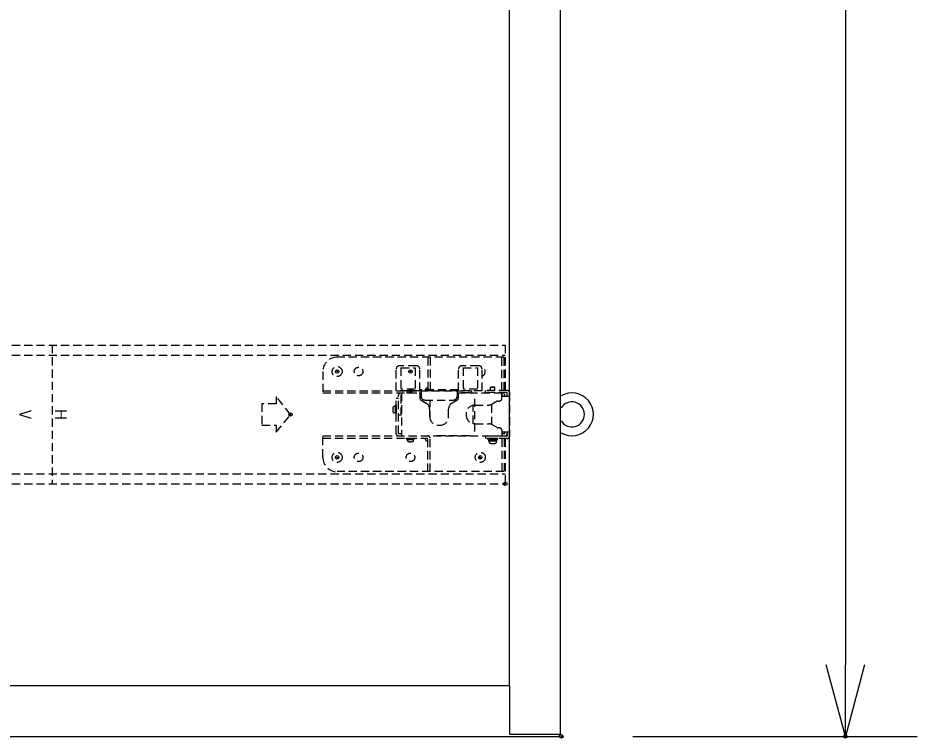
# Model space of a CAD drawing. Units: millimetres, scale not verified. Extents: x -63 to 64, y -57 to 57.
# Drawn here: x -21.5 to 3.62, y -15.03 to 5.11 of the extents above; entities that cross this region are included whole.
import ezdxf
from ezdxf.enums import TextEntityAlignment as Align

# ---------------------------------------------------------------- set-up
doc = ezdxf.new("R2010")
doc.units = ezdxf.units.MM
doc.header["$LTSCALE"] = 0.190236
doc.header["$PDMODE"] = 32
doc.header["$PDSIZE"] = 0.0951
doc.linetypes.add('DASHED1', pattern=[1.8, 1.2, -0.6])
for name, color, linetype in [('0-2_SUNPO', 3, 'Continuous'), ('0-3_GAIKEI', 1, 'Continuous'), ('0-4_WAKU', 1, 'Continuous')]:
    doc.layers.add(name, color=color, linetype=linetype)
doc.styles.add('ＭＳ ゴシック', font='')
doc.styles.get('ＭＳ ゴシック').set_extended_font_data('MS Gothic')

# ---------------------------------------------------------------- blocks, each defined once
blk = doc.blocks.new('_OPEN30')
at = {"layer": '0-3_GAIKEI', "color": 7}
blk.add_line((0, 0), (-1, 0), dxfattribs=at)
blk.add_lwpolyline([(-1, 0.26795), (0, 0), (-1, -0.26795)], dxfattribs=at)

msp = doc.modelspace()

# ---------------------------------------------------------------- linework, layer by layer
at = {"layer": '0-2_SUNPO'}
for p, q in [((1.6236, 31.2626), (1.6236, -12.9815)), ((-4.3144, -14.9815), (3.6236, -14.9815))]:
    msp.add_line(p, q, dxfattribs=at)
at = {"layer": '0-3_GAIKEI', "color": 7}
for p, q in [((-6.338, -14.9215), (-6.338, 33.2026)), ((-34.67, -14.9815), (-6.39, -14.9815))]:
    msp.add_line(p, q, dxfattribs=at)
at = {"layer": '0-3_GAIKEI'}
for p, q in [((-7.764, -13.5555), (-7.764, 31.8366)), ((-7.764, -13.5655), (-7.764, -14.9015)), ((-7.744, -14.9215), (-6.338, -14.9215))]:
    msp.add_line(p, q, dxfattribs=at)
at = {"layer": '0-3_GAIKEI', "linetype": 'DASHED1'}
for p, q in [((-31.94, -4.0395), (-7.88, -4.0395)), ((-20.54, -4.0395), (-20.54, -7.9195)), ((-7.88, -4.0395), (-7.88, -5.3055)), ((-31.94, -4.3195), (-7.88, -4.3195)), ((-9.98, -4.3795), (-12.58, -4.3795)), ((-7.916, -4.3795), (-12.58, -4.3795)), ((-10.044, -4.3795), (-10.044, -5.2955)), ((-9.98, -4.3795), (-9.98, -5.2955)), ((-7.98, -5.3055), (-7.98, -4.3795)), ((-7.916, -5.3055), (-7.916, -4.3795)), ((-10.93, -5.3155), (-10.93, -4.7155)), ((-10.37, -4.6155), (-10.83, -4.6155)), ((-10.8, -4.6755), (-10.4, -4.6755)), ((-10.8, -4.6755), (-10.8, -5.2755)), ((-10.8, -4.6755), (-10.8, -5.2755)), ((-10.4, -4.6755), (-10.4, -5.2755)), ((-10.4, -4.6755), (-10.4, -5.2755)), ((-10.27, -5.3155), (-10.27, -4.7155)), ((-9.19, -5.3155), (-9.19, -4.7155)), ((-8.63, -4.6155), (-9.09, -4.6155)), ((-9.06, -4.6755), (-8.66, -4.6755)), ((-9.06, -4.6755), (-9.06, -5.2755)), ((-9.06, -4.6755), (-9.06, -5.2755)), ((-8.66, -4.6755), (-8.66, -5.2755)), ((-8.66, -4.6755), (-8.66, -5.2755)), ((-8.53, -5.3155), (-8.53, -4.7155)), ((-12.98, -4.7795), (-12.98, -5.3795)), ((-12.98, -4.7795), (-12.98, -5.3795)), ((-10.4, -5.2755), (-10.8, -5.2755)), ((-10.06, -5.2395), (-10.044, -5.2395)), ((-10.06, -5.2395), (-10.044, -5.2395)), ((-8.66, -5.2755), (-9.06, -5.2755)), ((-8.29, -5.2255), (-8.28, -5.2155)), ((-8.17, -5.2255), (-8.29, -5.2255)), ((-8.29, -5.3055), (-8.29, -5.2255)), ((-8.18, -5.2155), (-8.28, -5.2155)), ((-8.23, -5.2155), (-8.23, -5.2155)), ((-8.17, -5.2255), (-8.18, -5.2155)), ((-8.17, -5.3055), (-8.17, -5.2255)), ((-14.28, -5.4795), (-14.28, -5.6795)), ((-13.88, -5.9795), (-14.28, -5.4795)), ((-12.98, -5.3155), (-10.044, -5.3155)), ((-12.98, -5.3795), (-10.23, -5.3795)), ((-12.98, -5.3795), (-10.23, -5.3795)), ((-8.53, -5.3155), (-10.93, -5.3155)), ((-10.93, -5.5195), (-10.866, -5.5195)), ((-10.93, -6.5155), (-10.93, -5.5195)), ((-10.866, -6.5155), (-10.866, -5.4435)), ((-10.78, -5.3795), (-10.78, -6.5795)), ((-10.63, -5.3155), (-8.83, -5.3155)), ((-10.63, -5.3155), (-10.63, -5.3795)), ((-10.63, -5.3795), (-10.23, -5.3795)), ((-10.44, -5.3155), (-10.62, -5.3155)), ((-9.19, -5.2955), (-10.27, -5.2955)), ((-10.266, -5.3795), (-10.266, -5.5252)), ((-10.266, -5.3795), (-10.266, -5.5252)), ((-10.266, -5.4435), (-10.23, -5.4435)), ((-10.266, -5.4435), (-10.23, -5.4435)), ((-10.23, -5.3155), (-10.23, -5.4755)), ((-10.12, -5.3155), (-10.044, -5.3155)), ((-10.12, -5.3155), (-10.044, -5.3155)), ((-9.23, -5.3155), (-9.23, -5.4755)), ((-9.23, -5.3795), (-8.83, -5.3795)), ((-9.23, -5.3795), (-7.958, -5.3795)), ((-8.88, -5.3795), (-9.23, -5.3795)), ((-9.23, -5.4435), (-9.194, -5.4435)), ((-9.23, -5.4435), (-9.194, -5.4435)), ((-9.194, -5.3795), (-9.194, -5.5252)), ((-9.194, -5.3795), (-9.194, -5.5252)), ((-8.83, -5.3155), (-8.83, -5.3795)), ((-8.73, -6.4544), (-8.73, -5.4909)), ((-8.43, -5.3695), (-8.43, -5.3055)), ((-7.83, -5.3055), (-8.43, -5.3055)), ((-7.83, -5.3055), (-8.43, -5.3055)), ((-7.83, -5.3695), (-8.43, -5.3695)), ((-7.98, -5.5435), (-7.98, -5.3695)), ((-7.958, -5.4435), (-7.98, -5.4435)), ((-7.766, -5.4795), (-7.98, -5.4795)), ((-7.766, -5.4795), (-7.98, -5.4795)), ((-7.958, -5.4435), (-7.958, -5.4795)), ((-7.894, -5.4795), (-7.894, -5.4435)), ((-7.83, -5.4795), (-7.83, -5.3695)), ((-7.766, -5.3695), (-7.766, -6.5895)), ((-14.68, -5.6795), (-14.68, -6.2795)), ((-14.28, -5.6795), (-14.68, -5.6795)), ((-10.962, -5.7535), (-10.9898, -5.7549)), ((-10.946, -5.7535), (-10.962, -5.7535)), ((-10.962, -5.7535), (-10.962, -5.9335)), ((-10.946, -5.7235), (-10.93, -5.7235)), ((-10.946, -5.7235), (-10.946, -5.9635)), ((-10.946, -5.7535), (-10.946, -5.9335)), ((-10.93, -5.7235), (-10.93, -5.9635)), ((-10.2364, -5.5769), (-10.0926, -5.6615)), ((-10.2364, -5.5769), (-10.0926, -5.6615)), ((-10.13, -5.5755), (-9.33, -5.5755)), ((-9.98, -6.1209), (-9.98, -5.5755)), ((-9.98, -6.1209), (-9.98, -5.5755)), ((-9.2236, -5.5769), (-9.3674, -5.6615)), ((-9.2236, -5.5769), (-9.3674, -5.6615)), ((-8.78, -6.2383), (-8.78, -5.7207)), ((-8.73, -5.7155), (-8.3436, -5.7155)), ((-8.27, -5.7014), (-8.27, -6.2575)), ((-8.11, -5.6115), (-8.2436, -5.6887)), ((-8.08, -5.6035), (-8.0421, -5.6035)), ((-14.28, -6.4795), (-13.88, -5.9795)), ((-10.962, -5.9335), (-10.9898, -5.932)), ((-10.946, -5.9335), (-10.962, -5.9335)), ((-10.946, -5.9635), (-10.93, -5.9635)), ((-9.994, -6.0395), (-9.994, -5.8339)), ((-9.994, -6.0395), (-9.994, -5.8339)), ((-9.466, -6.0395), (-9.466, -5.8339)), ((-9.466, -6.0395), (-9.466, -5.8339)), ((-8.974, -5.9595), (-8.974, -5.9995)), ((-14.68, -6.2795), (-14.28, -6.2795)), ((-14.28, -6.2795), (-14.28, -6.4795)), ((-8.73, -6.2435), (-8.3436, -6.2435)), ((-8.11, -6.3474), (-8.2436, -6.2703)), ((-10.866, -6.5155), (-10.78, -6.5155)), ((-9.75, -6.2835), (-9.71, -6.2835)), ((-9.75, -6.2835), (-9.71, -6.2835)), ((-8.0421, -6.3555), (-8.08, -6.3555)), ((-7.98, -6.4155), (-7.98, -6.5895)), ((-7.766, -6.4795), (-7.98, -6.4795)), ((-7.98, -6.5155), (-7.894, -6.5155)), ((-7.894, -6.5155), (-7.894, -6.4795)), ((-7.83, -6.4795), (-7.83, -6.5895)), ((-12.98, -7.1795), (-12.98, -6.5795)), ((-12.98, -6.5795), (-7.894, -6.5795)), ((-12.98, -6.5795), (-10.044, -6.5795)), ((-12.98, -7.1795), (-12.98, -6.5795)), ((-12.98, -6.6435), (-10.044, -6.6435)), ((-10.65, -6.6435), (-10.41, -6.6435)), ((-10.65, -6.6595), (-10.65, -6.6435)), ((-10.65, -6.6595), (-10.41, -6.6595)), ((-10.62, -6.6595), (-10.62, -6.6755)), ((-10.62, -6.6595), (-10.44, -6.6595)), ((-10.62, -6.6755), (-10.44, -6.6755)), ((-10.62, -6.6755), (-10.6185, -6.7033)), ((-10.44, -6.6755), (-10.4415, -6.7033)), ((-10.44, -6.6595), (-10.44, -6.6755)), ((-10.41, -6.6595), (-10.41, -6.6435)), ((-10.12, -6.6435), (-10.044, -6.6435)), ((-10.12, -6.6595), (-10.12, -6.6435)), ((-10.06, -6.7195), (-10.044, -6.7195)), ((-10.044, -7.5795), (-10.044, -6.6435)), ((-9.98, -7.5795), (-9.98, -6.6435)), ((-8.88, -6.5795), (-9.88, -6.5795)), ((-8.43, -6.5895), (-8.43, -6.6535)), ((-7.83, -6.5895), (-8.43, -6.5895)), ((-7.83, -6.6535), (-8.43, -6.6535)), ((-8.36, -6.6855), (-8.36, -6.6535)), ((-8.1, -6.6535), (-8.36, -6.6535)), ((-8.1, -6.6855), (-8.36, -6.6855)), ((-8.345, -6.7155), (-8.345, -6.6855)), ((-8.345, -6.7155), (-8.115, -6.7155)), ((-8.335, -6.746), (-8.335, -6.7155)), ((-8.125, -6.746), (-8.125, -6.7155)), ((-8.115, -6.7155), (-8.115, -6.6855)), ((-8.1, -6.6855), (-8.1, -6.6535)), ((-7.98, -6.6535), (-7.98, -7.5795)), ((-7.916, -6.6535), (-7.916, -7.5795)), ((-7.88, -6.6535), (-7.88, -7.9195)), ((-31.94, -7.6395), (-7.88, -7.6395)), ((-7.916, -7.5795), (-12.58, -7.5795)), ((-9.98, -7.5795), (-12.58, -7.5795)), ((-31.94, -7.9195), (-7.88, -7.9195))]:
    msp.add_line(p, q, dxfattribs=at)
msp.add_lwpolyline([(-10.78, -5.4435), (-10.802, -5.4435), (-10.802, -6.0035), (-10.866, -6.0035)], dxfattribs=at)
at = {"layer": '0-3_GAIKEI'}
for points in [[(-33.296, -13.5555), (-7.764, -13.5555), (-7.764, -13.5655)], [(-7.757, -14.9167), (-7.757, -14.9167), (-7.7569, -14.9168), (-7.7568, -14.9168), (-7.7568, -14.9169), (-7.7567, -14.9169), (-7.7567, -14.917), (-7.7566, -14.917), (-7.7566, -14.9171), (-7.7565, -14.9171), (-7.7564, -14.9172), (-7.7564, -14.9172), (-7.7563, -14.9172), (-7.7563, -14.9173), (-7.7562, -14.9173), (-7.7561, -14.9174), (-7.7561, -14.9174), (-7.756, -14.9175), (-7.756, -14.9175), (-7.7559, -14.9176), (-7.7559, -14.9176), (-7.7558, -14.9176), (-7.7557, -14.9177), (-7.7557, -14.9177), (-7.7556, -14.9178), (-7.7556, -14.9178), (-7.7555, -14.9179), (-7.7554, -14.9179), (-7.7554, -14.9179), (-7.7553, -14.918), (-7.7552, -14.918), (-7.7552, -14.9181), (-7.7551, -14.9181), (-7.7551, -14.9182), (-7.755, -14.9182), (-7.7549, -14.9182), (-7.7549, -14.9183), (-7.7548, -14.9183), (-7.7548, -14.9184), (-7.7547, -14.9184)], [(-7.7547, -14.9184), (-7.7546, -14.9184), (-7.7546, -14.9185), (-7.7545, -14.9185), (-7.7544, -14.9186), (-7.7544, -14.9186), (-7.7543, -14.9186), (-7.7543, -14.9187), (-7.7542, -14.9187), (-7.7541, -14.9187), (-7.7541, -14.9188), (-7.754, -14.9188)], [(-6.39, -14.9815), (-6.34, -14.9315), (-6.34, -14.9215)]]:
    msp.add_lwpolyline(points, dxfattribs=at)
at = {"layer": '0-3_GAIKEI', "linetype": 'DASHED1'}
for centre, radius in [((-12.58, -4.7795), 0.14), ((-12.58, -4.7795), 0.14), ((-12.58, -4.7795), 0.14), ((-11.98, -4.7795), 0.12), ((-12.58, -7.1795), 0.14), ((-12.58, -7.1795), 0.14), ((-12.58, -7.1795), 0.14), ((-11.98, -7.1795), 0.12), ((-10.53, -7.1795), 0.12), ((-8.58, -7.1795), 0.14), ((-8.58, -7.1795), 0.14)]:
    msp.add_circle(centre, radius, dxfattribs=at)
for centre, radius, start, end in [((-12.58, -4.7795), 0.4, 90, 180), ((-10.83, -4.7155), 0.1, 90, 180), ((-10.37, -4.7155), 0.1, 0, 90), ((-9.09, -4.7155), 0.1, 90, 180), ((-8.63, -4.7155), 0.1, 0, 90), ((-8.58, -4.7795), 0.14, 290.92483, 83.41392), ((-8.58, -4.7795), 0.14, 290.92483, 83.41392), ((-10.06, -5.2995), 0.06, 90, 176.17745), ((-10.06, -5.2995), 0.06, 90, 176.17745), ((-10.802, -5.4435), 0.064, 90, 180), ((-10.206, -5.5252), 0.06, 180, 239.53445), ((-10.206, -5.5252), 0.06, 180, 239.53446), ((-10.13, -5.4755), 0.1, 180, 270), ((-9.33, -5.4755), 0.1, 270, 0), ((-9.254, -5.5252), 0.06, 300.46555, 0), ((-9.254, -5.5252), 0.06, 300.46554, 0), ((-7.958, -5.4435), 0.064, 0, 90), ((-7.83, -5.3695), 0.064, 0, 90), ((-10.9882, -5.7869), 0.032, 93, 164.21401), ((-10.194, -5.8339), 0.2, 0, 59.53445), ((-10.194, -5.8339), 0.2, 0, 59.53446), ((-9.266, -5.8339), 0.2, 120.46555, 180), ((-9.266, -5.8339), 0.2, 120.46554, 180), ((-8.73, -5.9595), 0.244, 90, 180), ((-8.3436, -5.5155), 0.2, 270, 300), ((-8.08, -5.6635), 0.06, 90, 120), ((-8.0418, -5.5417), 0.0618, 269.72208, 358.32849), ((-10.788, -5.8435), 0.24, 164.21401, 195.78599), ((-10.9882, -5.9001), 0.032, 195.78599, 267), ((-8.73, -5.9995), 0.244, 180, 270), ((-9.75, -6.0395), 0.244, 180, 270), ((-9.75, -6.0395), 0.244, 180, 270), ((-9.71, -6.0395), 0.244, 270, 0), ((-9.71, -6.0395), 0.244, 270, 0), ((-8.3436, -6.4435), 0.2, 60, 90), ((-10.866, -6.5155), 0.064, 180, 270), ((-8.08, -6.2955), 0.06, 240, 270), ((-8.0418, -6.4173), 0.0618, 1.67151, 90.27792), ((-7.894, -6.5155), 0.064, 270, 0), ((-10.5866, -6.7016), 0.032, 183, 254.21401), ((-10.53, -6.5015), 0.24, 254.21401, 285.78599), ((-10.4734, -6.7016), 0.032, 285.78599, 357), ((-10.06, -6.6595), 0.06, 180, 270), ((-10.044, -6.6435), 0.064, 0, 90), ((-8.297, -6.746), 0.038, 180, 253.92714), ((-8.23, -6.5135), 0.28, 253.92714, 286.07286), ((-8.163, -6.746), 0.038, 286.07286, 0), ((-7.83, -6.5895), 0.064, 270, 0), ((-12.58, -7.1795), 0.4, 180, 270)]:
    msp.add_arc(centre, radius, start, end, dxfattribs=at)
at = {"layer": '0-3_GAIKEI'}
for centre, radius, start, end in [((-6.02, -5.9772), 0.6, 240.22029, 119.77971), ((-6.02, -5.9772), 0.35, 0, 148.36739), ((-6.02, -5.9772), 0.35, 211.63261, 0), ((-7.744, -14.9015), 0.02, 180, 229.44867), ((-7.744, -14.9015), 0.02, 229.44867, 240), ((-7.744, -14.9015), 0.02, 240, 270)]:
    msp.add_arc(centre, radius, start, end, dxfattribs=at)
for p in [(-12.58, -4.7795), (-10.53, -4.7795), (-10.53, -5.3155), (-13.88, -5.9795), (-12.58, -7.1795), (-8.58, -7.1795), (-7.88, -7.9195)]:
    msp.add_point(p, dxfattribs=at)
at = {"layer": '0-4_WAKU', "color": 7}
for p in [(-6.3144, -14.9815), (1.6236, -14.9815)]:
    msp.add_point(p, dxfattribs=at)

# ---------------------------------------------------------------- block references
at = {"layer": '0-2_SUNPO', "xscale": 2, "yscale": 2, "rotation": 270}
msp.add_blockref('_OPEN30', (1.6236, -14.9815), dxfattribs=at)

# ---------------------------------------------------------------- texts
at = {"layer": '0-3_GAIKEI', "style": 'ＭＳ ゴシック', "width": 0.85}
for s, p in [('Ｖ', (-21.5554, -5.7888)), ('Ｈ', (-20.5654, -5.7888))]:
    msp.add_text(s, height=0.3319, rotation=270, dxfattribs=at).set_placement(p, align=Align.BOTTOM_LEFT)

doc.saveas('drawing.dxf')
